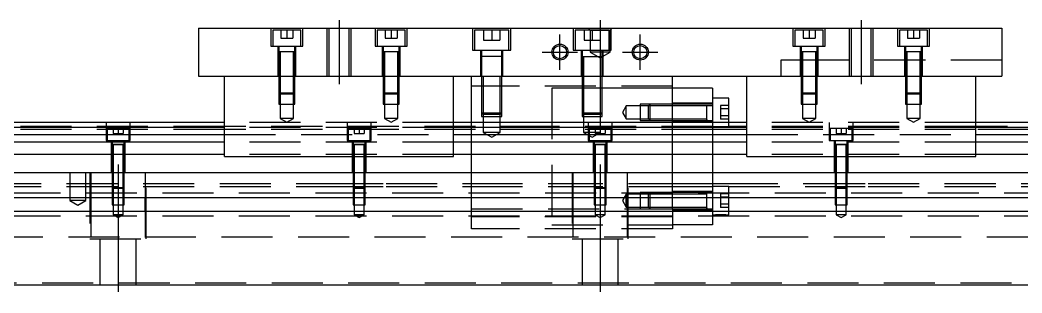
# Model space of a CAD drawing. Extents: x -14 to 1011, y -282 to 102.
# Drawn here: x 235.6 to 485, y -239 to -171 of the extents above; entities that cross this region are included whole.
import ezdxf

# ---------------------------------------------------------------- set-up
doc = ezdxf.new("R2010")
doc.units = 0
doc.linetypes.add('CENTER', pattern=[50.8, 31.75, -6.35, 6.35, -6.35])
doc.linetypes.add('DASHED', pattern=[19.05, 12.7, -6.35])
doc.layers.get('0').update_dxf_attribs({"linetype": 'CONTINUOUS'})
doc.layers.add('CENTER', color=1, linetype='CENTER')

msp = doc.modelspace()

# ---------------------------------------------------------------- linework, layer by layer
at = {"color": 7, "linetype": 'CONTINUOUS'}
for p, q in [((280, -172.99), (280, -184.99)), ((280, -172.99), (480, -172.99)), ((480, -172.99), (480, -184.99)), ((280, -184.99), (480, -184.99)), ((286.5, -204.99), (286.5, -184.99)), ((343.5, -204.99), (343.5, -184.99)), ((348, -196.49), (348, -184.99)), ((398, -196.49), (398, -184.99)), ((416.5, -204.99), (416.5, -184.99)), ((473.5, -204.99), (473.5, -184.99)), ((408, -187.99), (398, -187.99)), ((408, -187.99), (408, -196.49)), ((412, -190.49), (408, -190.49)), ((412, -196.49), (412, -190.49)), ((286.5, -196.49), (0, -196.49)), ((416.5, -196.49), (343.5, -196.49)), ((406.6, -195.990006), (406.6, -195.64)), ((760, -196.49), (473.5, -196.49)), ((286.5, -197.742272), (0, -197.742272)), ((0, -199.51668), (286.5, -199.51668)), ((416.5, -197.742272), (343.5, -197.742272)), ((343.5, -199.51668), (416.5, -199.51668)), ((760, -197.742272), (473.5, -197.742272)), ((473.5, -199.51668), (760, -199.51668)), ((286.5, -201.413076), (0, -201.413076)), ((261.500006, -201.99), (258.499994, -201.99)), ((259.998804, -201.99), (258.499994, -201.99)), ((261.500006, -201.99), (259.998804, -201.99)), ((321.500006, -201.99), (318.499994, -201.99)), ((319.998804, -201.99), (318.499994, -201.99)), ((321.500006, -201.99), (319.998804, -201.99)), ((416.5, -201.413076), (343.5, -201.413076)), ((381.500006, -201.99), (378.499994, -201.99)), ((379.998804, -201.99), (378.499994, -201.99)), ((381.500006, -201.99), (379.998804, -201.99)), ((441.500006, -201.99), (438.499994, -201.99)), ((439.998804, -201.99), (438.499994, -201.99)), ((441.500006, -201.99), (439.998804, -201.99)), ((760, -201.413076), (473.5, -201.413076)), ((286.5, -204.467372), (0, -204.467372)), ((416.5, -204.467372), (343.5, -204.467372)), ((760, -204.467372), (473.5, -204.467372)), ((286.5, -204.99), (343.5, -204.99)), ((416.5, -204.99), (473.5, -204.99)), ((0, -208.99), (760, -208.99)), ((411.25, -211.74), (411.5, -211.74)), ((406.6, -215.29), (406.6, -213.989994)), ((406.6, -215.99), (406.6, -213.989994)), ((760, -215.29), (0, -215.29)), ((406.6, -215.849954), (406.6, -215.29)), ((406.6, -216.130046), (406.6, -215.849954)), ((760, -218.69), (0, -218.69)), ((406.6, -217.990006), (406.6, -217.98932)), ((0, -236.99), (760, -236.99))]:
    msp.add_line(p, q, dxfattribs=at)
at = {"color": 3, "linetype": 'DASHED'}
for p, q in [((298, -172.99), (298, -177.49)), ((305.5, -173.49), (298.5, -173.49)), ((298.5, -173.49), (298.5, -177.49)), ((300.5, -173.49), (300.5, -175.49)), ((302, -173.49), (302, -175.49)), ((303.5, -173.49), (303.5, -175.49)), ((305.5, -177.49), (305.5, -173.49)), ((306, -177.49), (306, -172.99)), ((312.000006, -172.99), (312.000006, -184.99)), ((312.5, -172.99), (312.5, -184.99)), ((317.5, -184.99), (317.5, -172.99)), ((317.999994, -184.99), (317.999994, -172.99)), ((324, -172.99), (324, -177.49)), ((331.5, -173.49), (324.5, -173.49)), ((324.5, -173.49), (324.5, -177.49)), ((326.5, -173.49), (326.5, -175.49)), ((328, -173.49), (328, -175.49)), ((329.5, -173.49), (329.5, -175.49)), ((331.5, -177.49), (331.5, -173.49)), ((332, -177.49), (332, -172.99)), ((348.25, -172.99), (348.25, -178.49)), ((349.5, -173.49), (348.75, -173.49)), ((348.75, -173.49), (348.75, -178.49)), ((356.5, -173.49), (349.5, -173.49)), ((351, -173.49), (351, -175.99)), ((353, -173.49), (353, -175.49)), ((355, -173.49), (355, -175.99)), ((357.25, -173.49), (356.5, -173.49)), ((357.25, -178.49), (357.25, -173.49)), ((357.75, -178.49), (357.75, -172.99)), ((373.25, -172.99), (373.25, -178.49)), ((382.25, -173.49), (373.75, -173.49)), ((373.75, -173.49), (373.75, -178.49)), ((376, -173.49), (376, -175.99)), ((377, -172.99), (377.5, -173.49)), ((377.5, -173.49), (377.5, -178.99)), ((377.5, -173.49), (382.5, -173.49)), ((378, -173.49), (378, -175.99)), ((380, -173.49), (380, -175.99)), ((382.25, -178.49), (382.25, -173.49)), ((382.5, -173.49), (383, -172.99)), ((382.5, -178.99), (382.5, -173.49)), ((382.75, -178.49), (382.75, -172.99)), ((428, -172.99), (428, -177.49)), ((435.5, -173.49), (428.5, -173.49)), ((428.5, -173.49), (428.5, -177.49)), ((430.5, -173.49), (430.5, -175.49)), ((432, -173.49), (432, -175.49)), ((433.5, -173.49), (433.5, -175.49)), ((435.5, -177.49), (435.5, -173.49)), ((436, -177.49), (436, -172.99)), ((442.000006, -172.99), (442.000006, -184.99)), ((442.5, -172.99), (442.5, -184.99)), ((447.5, -184.99), (447.5, -172.99)), ((447.999994, -184.99), (447.999994, -172.99)), ((454, -172.99), (454, -177.49)), ((461.5, -173.49), (454.5, -173.49)), ((454.5, -173.49), (454.5, -177.49)), ((456.5, -173.49), (456.5, -175.49)), ((458, -173.49), (458, -175.49)), ((459.5, -173.49), (459.5, -175.49)), ((461.5, -177.49), (461.5, -173.49)), ((462, -177.49), (462, -172.99)), ((300.5, -175.49), (302, -175.49)), ((302, -175.49), (303.5, -175.49)), ((326.5, -175.49), (328, -175.49)), ((328, -175.49), (329.5, -175.49)), ((351, -175.99), (353, -175.99)), ((353, -175.49), (353, -175.99)), ((353, -175.99), (355, -175.99)), ((376, -175.99), (378, -175.99)), ((378, -175.99), (380, -175.99)), ((430.5, -175.49), (432, -175.49)), ((432, -175.49), (433.5, -175.49)), ((456.5, -175.49), (458, -175.49)), ((458, -175.49), (459.5, -175.49)), ((298, -177.49), (306, -177.49)), ((299.75, -177.49), (299.75, -184.99)), ((304.000006, -178.89), (299.999994, -178.89)), ((300, -177.49), (300, -178.89)), ((300, -178.885), (300, -178.89)), ((300.216708, -178.89), (300, -178.89)), ((300, -178.89), (300, -184.99)), ((300, -178.89), (300, -178.895)), ((300.35, -178.89), (300.35, -184.99)), ((303.65, -184.99), (303.65, -178.89)), ((304, -178.89), (303.783332, -178.89)), ((304, -178.89), (304, -177.49)), ((304, -178.89), (304, -178.885)), ((304, -184.99), (304, -178.89)), ((304, -178.895), (304, -178.89)), ((304.25, -184.99), (304.25, -177.49)), ((324, -177.49), (332, -177.49)), ((325.75, -177.49), (325.75, -184.99)), ((330.000006, -178.89), (325.999994, -178.89)), ((326, -177.49), (326, -178.89)), ((326, -178.885), (326, -178.89)), ((326.216708, -178.89), (326, -178.89)), ((326, -178.89), (326, -184.99)), ((326, -178.89), (326, -178.895)), ((326.35, -178.89), (326.35, -184.99)), ((329.65, -184.99), (329.65, -178.89)), ((330, -178.89), (329.783332, -178.89)), ((330, -178.89), (330, -177.49)), ((330, -178.89), (330, -178.885)), ((330, -184.99), (330, -178.89)), ((330, -178.895), (330, -178.89)), ((330.25, -184.99), (330.25, -177.49)), ((348.25, -178.49), (357.75, -178.49)), ((350.25, -178.49), (350.25, -184.99)), ((350.5, -178.49), (350.5, -180.09)), ((355.5, -180.09), (355.5, -178.49)), ((355.75, -184.99), (355.75, -178.49)), ((373.25, -178.49), (382.75, -178.49)), ((375.25, -178.49), (375.25, -184.99)), ((375.5, -178.49), (375.5, -180.09)), ((382.5, -178.99), (377.5, -178.99)), ((377.5, -178.99), (380, -180.433376)), ((380, -180.433376), (382.5, -178.99)), ((380.5, -180.09), (380.5, -178.49)), ((380.75, -184.99), (380.75, -178.49)), ((428, -177.49), (436, -177.49)), ((429.75, -177.49), (429.75, -184.99)), ((434.000006, -178.89), (429.999994, -178.89)), ((430, -177.49), (430, -178.89)), ((430, -178.885), (430, -178.89)), ((430, -178.89), (430.216462, -178.89)), ((430.216708, -178.89), (430, -178.89)), ((430, -178.89), (430, -184.99)), ((430, -178.89), (430, -178.895)), ((430.35, -178.89), (430.35, -184.99)), ((433.65, -184.99), (433.65, -178.89)), ((434, -178.89), (433.783332, -178.89)), ((433.783538, -178.89), (434, -178.89)), ((434, -178.89), (434, -177.49)), ((434, -178.89), (434, -178.885)), ((434, -184.99), (434, -178.89)), ((434, -178.895), (434, -178.89)), ((434.25, -184.99), (434.25, -177.49)), ((454, -177.49), (462, -177.49)), ((455.75, -177.49), (455.75, -184.99)), ((460.000006, -178.89), (455.999994, -178.89)), ((456, -177.49), (456, -178.89)), ((456, -178.885), (456, -178.89)), ((456, -178.89), (456.216462, -178.89)), ((456.216708, -178.89), (456, -178.89)), ((456, -178.89), (456, -184.99)), ((456, -178.89), (456, -178.895)), ((456.35, -178.89), (456.35, -184.99)), ((459.65, -184.99), (459.65, -178.89)), ((460, -178.89), (459.783332, -178.89)), ((459.783538, -178.89), (460, -178.89)), ((460, -178.89), (460, -177.49)), ((460, -178.89), (460, -178.885)), ((460, -184.99), (460, -178.89)), ((460, -178.895), (460, -178.89)), ((460.25, -184.99), (460.25, -177.49)), ((350.5, -180.085), (350.5, -180.09)), ((355.5, -180.09), (350.5, -180.09)), ((355.5, -180.09), (350.5, -180.09)), ((350.5, -180.09), (350.5, -184.99)), ((350.5, -180.09), (350.5, -180.095)), ((355.5, -180.09), (355.5, -180.085)), ((355.5, -184.99), (355.5, -180.09)), ((355.5, -180.095), (355.5, -180.09)), ((375.5, -180.085), (375.5, -180.09)), ((375.5, -180.09), (380.5, -180.09)), ((375.5, -180.09), (375.5, -184.99)), ((375.5, -180.09), (375.5, -180.095)), ((375.9, -180.09), (375.9, -184.99)), ((380.1, -184.99), (380.1, -180.09)), ((380.5, -180.09), (380.5, -180.085)), ((380.5, -184.99), (380.5, -180.09)), ((380.5, -180.095), (380.5, -180.09)), ((425, -180.99), (425, -184.99)), ((435, -180.99), (425, -180.99)), ((480, -180.99), (435, -180.99)), ((300, -184.99), (300, -189.14)), ((300.000006, -184.99), (300.000006, -189.140006)), ((300.35, -184.99), (300.35, -189.49)), ((303.65, -189.49), (303.65, -184.99)), ((303.999994, -189.140006), (303.999994, -184.99)), ((304, -189.14), (304, -184.99)), ((326, -184.99), (326, -189.14)), ((326.000006, -184.99), (326.000006, -189.140006)), ((326.35, -184.99), (326.35, -189.49)), ((329.65, -189.49), (329.65, -184.99)), ((329.999994, -189.140006), (329.999994, -184.99)), ((330, -189.14), (330, -184.99)), ((350.5, -184.99), (350.5, -194.09)), ((350.500006, -184.99), (350.500002, -194.09)), ((350.9, -184.99), (350.9, -194.49)), ((355.1, -194.49), (355.1, -184.99)), ((355.499998, -194.09), (355.499994, -184.99)), ((355.5, -194.09), (355.5, -184.99)), ((375.5, -184.99), (375.5, -194.09)), ((375.500006, -184.99), (375.500002, -194.09)), ((375.9, -184.99), (375.9, -194.49)), ((380.1, -194.49), (380.1, -184.99)), ((380.499998, -194.09), (380.499994, -184.99)), ((380.5, -194.09), (380.5, -184.99)), ((430, -184.99), (430, -189.14)), ((430.000006, -184.99), (430.000002, -189.14)), ((430.35, -184.99), (430.35, -189.49)), ((433.65, -189.49), (433.65, -184.99)), ((433.999998, -189.14), (433.999994, -184.99)), ((434, -189.14), (434, -184.99)), ((456, -184.99), (456, -189.14)), ((456.000006, -184.99), (456.000002, -189.14)), ((456.35, -184.99), (456.35, -189.49)), ((459.65, -189.49), (459.65, -184.99)), ((459.999998, -189.14), (459.999994, -184.99)), ((460, -189.14), (460, -184.99)), ((300, -189.14), (304, -189.14)), ((300, -189.14), (300.35, -189.49)), ((300.000006, -189.140006), (300.000006, -191.99)), ((303.65, -189.49), (300.35, -189.49)), ((300.35, -189.49), (300.35, -191.99)), ((303.65, -189.49), (304, -189.14)), ((303.65, -191.99), (303.65, -189.49)), ((303.999994, -191.99), (303.999994, -189.140006)), ((326, -189.14), (330, -189.14)), ((326, -189.14), (326.35, -189.49)), ((326.000006, -189.140006), (326.000006, -191.99)), ((329.65, -189.49), (326.35, -189.49)), ((326.35, -189.49), (326.35, -191.99)), ((329.65, -189.49), (330, -189.14)), ((329.65, -191.99), (329.65, -189.49)), ((329.999994, -191.99), (329.999994, -189.140006)), ((398, -187.49), (348, -187.49)), ((368, -187.99), (368, -221.99)), ((375.5, -187.99), (368, -187.99)), ((375.9, -187.99), (375.5, -187.99)), ((380.1, -187.99), (375.9, -187.99)), ((380.5, -187.99), (380.1, -187.99)), ((391.5, -187.99), (380.5, -187.99)), ((398, -187.99), (391.5, -187.99)), ((430, -189.14), (434, -189.14)), ((430, -189.14), (430.35, -189.49)), ((430.000002, -189.14), (430.000006, -191.99)), ((433.65, -189.49), (430.35, -189.49)), ((430.35, -189.49), (430.35, -191.99)), ((433.65, -189.49), (434, -189.14)), ((433.65, -191.99), (433.65, -189.49)), ((433.999994, -191.99), (433.999998, -189.14)), ((456, -189.14), (460, -189.14)), ((456, -189.14), (456.35, -189.49)), ((456.000002, -189.14), (456.000006, -191.99)), ((459.65, -189.49), (456.35, -189.49)), ((456.35, -189.49), (456.35, -191.99)), ((459.65, -189.49), (460, -189.14)), ((459.65, -191.99), (459.65, -189.49)), ((459.999994, -191.99), (459.999998, -189.14)), ((300.000006, -191.99), (303.999994, -191.99)), ((300.35, -191.99), (300.35, -195.49)), ((303.65, -195.49), (303.65, -191.99)), ((326.000006, -191.99), (329.999994, -191.99)), ((326.35, -191.99), (326.35, -195.49)), ((329.65, -195.49), (329.65, -191.99)), ((392.35, -191.990002), (390, -191.990006)), ((390, -191.990006), (390, -195.989994)), ((392.35, -191.99), (392, -192.34)), ((392.35, -191.99), (392.35, -195.99)), ((398, -191.990002), (392.35, -191.99)), ((398, -191.990006), (392.35, -191.990002)), ((408, -191.74), (398, -191.74)), ((408, -191.989999), (398, -191.990002)), ((430.000006, -191.99), (433.999994, -191.99)), ((430.35, -191.99), (430.35, -195.49)), ((433.65, -195.49), (433.65, -191.99)), ((456.000006, -191.99), (459.999994, -191.99)), ((456.35, -191.99), (456.35, -195.49)), ((459.65, -195.49), (459.65, -191.99)), ((350.5, -194.09), (355.5, -194.09)), ((350.5, -194.09), (350.9, -194.49)), ((350.500002, -194.09), (350.500006, -194.99)), ((355.1, -194.49), (350.9, -194.49)), ((350.9, -194.49), (350.9, -194.99)), ((355.1, -194.49), (355.5, -194.09)), ((355.1, -194.99), (355.1, -194.49)), ((355.499994, -194.99), (355.499998, -194.09)), ((375.5, -194.09), (380.5, -194.09)), ((375.5, -194.09), (375.9, -194.49)), ((375.500002, -194.09), (375.500006, -194.99)), ((380.1, -194.49), (375.9, -194.49)), ((375.9, -194.49), (375.9, -194.99)), ((380.1, -194.49), (380.5, -194.09)), ((380.1, -194.99), (380.1, -194.49)), ((380.499994, -194.99), (380.499998, -194.09)), ((386.5, -192.34), (385.547372, -193.99)), ((385.547372, -193.99), (386.5, -195.64)), ((386.5, -195.64), (386.5, -192.34)), ((390, -192.34), (386.5, -192.34)), ((392, -192.34), (390, -192.34)), ((392, -195.64), (392, -192.34)), ((398, -192.34), (392, -192.34)), ((408, -192.34), (398, -192.34)), ((406.6, -195.64), (406.6, -192.34)), ((406.6, -195.773332), (406.6, -193.849948)), ((410, -192.25795), (410, -193.123974)), ((412, -192.25795), (410, -192.25795)), ((410, -193.123974), (410, -194.856026)), ((412, -193.123974), (410, -193.123974)), ((257, -196.49), (257, -200.99)), ((263, -200.99), (263, -196.49)), ((343.5, -196.49), (286.5, -196.49)), ((303.65, -195.49), (300.35, -195.49)), ((300.35, -195.49), (302, -196.442628)), ((302, -196.442628), (303.65, -195.49)), ((317, -196.49), (317, -200.99)), ((323, -200.99), (323, -196.49)), ((329.65, -195.49), (326.35, -195.49)), ((326.35, -195.49), (328, -196.442628)), ((328, -196.442628), (329.65, -195.49)), ((348, -208.99), (348, -196.49)), ((350.500006, -194.99), (355.499994, -194.99)), ((350.9, -194.99), (350.9, -198.99)), ((355.1, -198.99), (355.1, -194.99)), ((375.500006, -194.99), (380.499994, -194.99)), ((375.9, -194.99), (375.9, -198.99)), ((377, -196.49), (377, -200.99)), ((380.1, -198.99), (380.1, -194.99)), ((383, -200.99), (383, -196.49)), ((386.5, -195.64), (390, -195.64)), ((390, -195.64), (392, -195.64)), ((390, -195.989994), (392.35, -195.989998)), ((392, -195.64), (392.35, -195.99)), ((392, -195.64), (398, -195.64)), ((392.35, -195.989998), (398, -195.989994)), ((392.35, -195.99), (398, -195.989998)), ((398, -195.64), (406.6, -195.64)), ((398, -195.989998), (406.605, -195.99)), ((398, -196.24), (408, -196.24)), ((398, -204.99), (398, -196.49)), ((406.595, -195.99), (408, -195.99)), ((406.6, -195.773292), (406.6, -195.99)), ((406.6, -195.99), (406.6, -195.773332)), ((408, -196.49), (408, -200.99)), ((410, -194.856026), (410, -195.72205)), ((412, -194.856026), (410, -194.856026)), ((412, -195.72205), (410, -195.72205)), ((412, -197.49), (412, -196.49)), ((473.5, -196.49), (416.5, -196.49)), ((433.65, -195.49), (430.35, -195.49)), ((430.35, -195.49), (432, -196.442628)), ((432, -196.442628), (433.65, -195.49)), ((437, -196.49), (437, -200.99)), ((443, -200.99), (443, -196.49)), ((459.65, -195.49), (456.35, -195.49)), ((456.35, -195.49), (458, -196.442628)), ((458, -196.442628), (459.65, -195.49)), ((286.5, -197.49), (40.5, -197.49)), ((286.5, -198.24), (40.5, -198.24)), ((262.75, -197.99), (257.25, -197.99)), ((257.25, -197.99), (257.25, -200.99)), ((258.75, -197.99), (258.75, -199.29)), ((258.75, -199.29), (260, -199.29)), ((260, -197.99), (260, -199.29)), ((260, -199.29), (261.25, -199.29)), ((261.25, -197.99), (261.25, -199.29)), ((262.75, -200.99), (262.75, -197.99)), ((368, -197.49), (286.5, -197.49)), ((343.5, -197.742272), (286.5, -197.742272)), ((368, -198.24), (286.5, -198.24)), ((286.5, -199.51668), (343.5, -199.51668)), ((322.75, -197.99), (317.25, -197.99)), ((317.25, -197.99), (317.25, -200.99)), ((318.75, -197.99), (318.75, -199.29)), ((318.75, -199.29), (320, -199.29)), ((320, -197.99), (320, -199.29)), ((320, -199.29), (321.25, -199.29)), ((321.25, -197.99), (321.25, -199.29)), ((322.75, -200.99), (322.75, -197.99)), ((355.1, -198.99), (350.9, -198.99)), ((350.9, -198.99), (353, -200.202436)), ((353, -200.202436), (355.1, -198.99)), ((408, -197.49), (368, -197.49)), ((408, -198.24), (368, -198.24)), ((380.1, -198.99), (375.9, -198.99)), ((375.9, -198.99), (378, -200.202436)), ((382.75, -197.99), (377.25, -197.99)), ((377.25, -197.99), (377.25, -200.99)), ((378, -200.202436), (380.1, -198.99)), ((378.75, -197.99), (378.75, -199.29)), ((378.75, -199.29), (380, -199.29)), ((380, -197.99), (380, -199.29)), ((380, -199.29), (381.25, -199.29)), ((381.25, -197.99), (381.25, -199.29)), ((382.75, -200.99), (382.75, -197.99)), ((408, -197.49), (412, -197.49)), ((473.5, -198.24), (408, -198.24)), ((473.5, -197.49), (412, -197.49)), ((473.5, -197.742272), (416.5, -197.742272)), ((416.5, -199.51668), (473.5, -199.51668)), ((442.75, -197.99), (437.25, -197.99)), ((437.25, -197.99), (437.25, -200.99)), ((438.75, -197.99), (438.75, -199.29)), ((438.75, -199.29), (440, -199.29)), ((440, -197.99), (440, -199.29)), ((440, -199.29), (441.25, -199.29)), ((441.25, -197.99), (441.25, -199.29)), ((442.75, -200.99), (442.75, -197.99)), ((710, -197.49), (473.5, -197.49)), ((677.25, -198.24), (473.5, -198.24)), ((257, -200.99), (263, -200.99)), ((258.25, -200.99), (258.25, -208.99)), ((261.500006, -201.99), (258.499994, -201.99)), ((258.5, -200.99), (258.5, -201.99)), ((258.5, -201.985), (258.5, -201.99)), ((258.5, -201.99), (258.62467, -201.99)), ((258.624678, -201.99), (258.5, -201.99)), ((258.5, -201.99), (258.5, -201.995)), ((258.5, -201.99), (258.5, -208.99)), ((258.62467, -201.99), (261.375392, -201.99)), ((259.998804, -201.99), (258.624678, -201.99)), ((258.75, -201.99), (258.75, -208.99)), ((261.37533, -201.99), (259.998804, -201.99)), ((261.25, -208.99), (261.25, -201.99)), ((261.5, -201.99), (261.37533, -201.99)), ((261.375392, -201.99), (261.5, -201.99)), ((261.5, -201.99), (261.5, -200.99)), ((261.5, -201.99), (261.5, -201.985)), ((261.5, -201.995), (261.5, -201.99)), ((261.5, -208.99), (261.5, -201.99)), ((261.75, -208.99), (261.75, -200.99)), ((343.5, -201.413076), (286.5, -201.413076)), ((317, -200.99), (323, -200.99)), ((318.25, -200.99), (318.25, -208.99)), ((321.500006, -201.99), (318.499994, -201.99)), ((318.5, -200.99), (318.5, -201.99)), ((318.5, -201.985), (318.5, -201.99)), ((318.5, -201.99), (318.62467, -201.99)), ((318.624678, -201.99), (318.5, -201.99)), ((318.5, -201.99), (318.5, -201.995)), ((318.5, -201.99), (318.5, -208.99)), ((318.62467, -201.99), (321.375392, -201.99)), ((319.998804, -201.99), (318.624678, -201.99)), ((318.75, -201.99), (318.75, -208.99)), ((321.37533, -201.99), (319.998804, -201.99)), ((321.25, -208.99), (321.25, -201.99)), ((321.5, -201.99), (321.37533, -201.99)), ((321.375392, -201.99), (321.5, -201.99)), ((321.5, -201.99), (321.5, -200.99)), ((321.5, -201.99), (321.5, -201.985)), ((321.5, -201.995), (321.5, -201.99)), ((321.5, -208.99), (321.5, -201.99)), ((321.75, -208.99), (321.75, -200.99)), ((377, -200.99), (383, -200.99)), ((378.25, -200.99), (378.25, -208.99)), ((381.500006, -201.99), (378.499994, -201.99)), ((378.5, -200.99), (378.5, -201.99)), ((378.5, -201.985), (378.5, -201.99)), ((378.5, -201.99), (378.62467, -201.99)), ((378.624678, -201.99), (378.5, -201.99)), ((378.5, -201.99), (378.5, -201.995)), ((378.5, -201.99), (378.5, -208.99)), ((378.62467, -201.99), (381.375392, -201.99)), ((379.998804, -201.99), (378.624678, -201.99)), ((378.75, -201.99), (378.75, -208.99)), ((381.37533, -201.99), (379.998804, -201.99)), ((381.25, -208.99), (381.25, -201.99)), ((381.5, -201.99), (381.37533, -201.99)), ((381.375392, -201.99), (381.5, -201.99)), ((381.5, -201.99), (381.5, -200.99)), ((381.5, -201.99), (381.5, -201.985)), ((381.5, -201.995), (381.5, -201.99)), ((381.5, -208.99), (381.5, -201.99)), ((381.75, -208.99), (381.75, -200.99)), ((408, -200.99), (408, -204.99)), ((473.5, -201.413076), (416.5, -201.413076)), ((437, -200.99), (443, -200.99)), ((438.25, -200.99), (438.25, -208.99)), ((441.500006, -201.99), (438.499994, -201.99)), ((438.5, -200.99), (438.5, -201.99)), ((438.5, -201.985), (438.5, -201.99)), ((438.5, -201.99), (438.62467, -201.99)), ((438.624678, -201.99), (438.5, -201.99)), ((438.5, -201.99), (438.5, -201.995)), ((438.5, -201.99), (438.5, -208.99)), ((438.62467, -201.99), (441.375392, -201.99)), ((439.998804, -201.99), (438.624678, -201.99)), ((438.75, -201.99), (438.75, -208.99)), ((441.37533, -201.99), (439.998804, -201.99)), ((441.25, -208.99), (441.25, -201.99)), ((441.5, -201.99), (441.37533, -201.99)), ((441.375392, -201.99), (441.5, -201.99)), ((441.5, -201.99), (441.5, -200.99)), ((441.5, -201.99), (441.5, -201.985)), ((441.5, -201.995), (441.5, -201.99)), ((441.5, -208.99), (441.5, -201.99)), ((441.75, -208.99), (441.75, -200.99)), ((343.5, -204.467372), (286.5, -204.467372)), ((473.5, -204.467372), (416.5, -204.467372)), ((398, -208.99), (398, -204.99)), ((408, -204.99), (408, -208.99)), ((248, -208.99), (248, -215.99)), ((252, -215.99), (252, -208.99)), ((253, -208.99), (253, -225.49)), ((253.291796, -215.29), (253.291796, -208.99)), ((258.5, -208.99), (258.5, -212.74)), ((258.500006, -208.99), (258.500002, -212.74)), ((258.75, -208.99), (258.75, -212.99)), ((261.25, -212.99), (261.25, -208.99)), ((261.499998, -212.74), (261.499994, -208.99)), ((261.5, -212.74), (261.5, -208.99)), ((266.708204, -208.99), (266.708204, -215.29)), ((267, -225.49), (267, -208.99)), ((318.5, -208.99), (318.5, -212.74)), ((318.500006, -208.99), (318.500002, -212.74)), ((318.75, -208.99), (318.75, -212.99)), ((321.25, -212.99), (321.25, -208.99)), ((321.499998, -212.74), (321.499994, -208.99)), ((321.5, -212.74), (321.5, -208.99)), ((348, -215.29), (348, -208.99)), ((373, -208.99), (373, -225.49)), ((373.291796, -215.29), (373.291796, -208.99)), ((378.5, -208.99), (378.5, -212.74)), ((378.500006, -208.99), (378.500002, -212.74)), ((378.75, -208.99), (378.75, -212.99)), ((381.25, -212.99), (381.25, -208.99)), ((381.499998, -212.74), (381.499994, -208.99)), ((381.5, -212.74), (381.5, -208.99)), ((386.708204, -208.99), (386.708204, -215.29)), ((387, -225.49), (387, -208.99)), ((398, -215.29), (398, -208.99)), ((408, -208.99), (408, -215.29)), ((438.5, -208.99), (438.5, -212.74)), ((438.500006, -208.99), (438.500002, -212.74)), ((438.75, -208.99), (438.75, -212.99)), ((441.25, -212.99), (441.25, -208.99)), ((441.499998, -212.74), (441.499994, -208.99)), ((441.5, -212.74), (441.5, -208.99)), ((56.708204, -211.74), (313.291796, -211.74)), ((313.291796, -211.74), (326.708204, -211.74)), ((326.708204, -211.74), (348, -211.74)), ((348, -211.74), (368, -211.74)), ((368, -211.74), (398, -211.74)), ((398, -211.74), (408, -211.74)), ((408, -211.74), (408.5, -211.74)), ((408.5, -211.74), (408.75, -211.74)), ((408.75, -211.74), (411.25, -211.74)), ((411.5, -211.74), (433.291796, -211.74)), ((433.291796, -211.74), (446.708204, -211.74)), ((446.708204, -211.74), (678.5, -211.74)), ((760, -214.14), (0, -214.14)), ((56.708204, -212.49), (313.291796, -212.49)), ((258.5, -212.74), (261.5, -212.74)), ((258.5, -212.74), (258.75, -212.99)), ((258.500002, -212.74), (258.500006, -215.29)), ((261.25, -212.99), (258.75, -212.99)), ((258.75, -212.99), (258.75, -216.99)), ((261.25, -212.99), (261.5, -212.74)), ((261.25, -216.99), (261.25, -212.99)), ((261.499994, -215.29), (261.499998, -212.74)), ((313.291796, -212.49), (326.708204, -212.49)), ((318.5, -212.74), (321.5, -212.74)), ((318.5, -212.74), (318.75, -212.99)), ((318.500002, -212.74), (318.500006, -215.29)), ((321.25, -212.99), (318.75, -212.99)), ((318.75, -212.99), (318.75, -216.99)), ((321.25, -212.99), (321.5, -212.74)), ((321.25, -216.99), (321.25, -212.99)), ((321.499994, -215.29), (321.499998, -212.74)), ((326.708204, -212.49), (348, -212.49)), ((348, -212.49), (368, -212.49)), ((368, -212.489994), (398, -212.489994)), ((368, -212.49), (398, -212.49)), ((378.5, -212.74), (381.5, -212.74)), ((378.5, -212.74), (378.75, -212.99)), ((378.500002, -212.74), (378.500006, -215.29)), ((381.25, -212.99), (378.75, -212.99)), ((378.75, -212.99), (378.75, -216.99)), ((381.25, -212.99), (381.5, -212.74)), ((381.25, -216.99), (381.25, -212.99)), ((381.499994, -215.29), (381.499998, -212.74)), ((386.5, -214.34), (385.547372, -215.99)), ((386.5, -217.64), (386.5, -214.34)), ((390, -214.34), (386.5, -214.34)), ((392.35, -213.990002), (390, -213.990006)), ((390, -213.990006), (390, -217.989994)), ((392, -214.34), (390, -214.34)), ((392.35, -213.99), (392, -214.34)), ((392, -217.64), (392, -214.34)), ((398, -214.34), (392, -214.34)), ((392.35, -213.99), (392.35, -217.99)), ((398, -213.99), (392.35, -213.99)), ((398, -213.990006), (392.35, -213.990002)), ((398, -212.489994), (408, -212.489994)), ((398, -212.49), (408, -212.49)), ((408, -213.74), (398, -213.74)), ((406.6, -213.99), (398, -213.99)), ((406.6, -214.34), (398, -214.34)), ((406.6, -213.99), (406.595, -213.99)), ((406.6, -217.990006), (406.6, -213.989994)), ((406.6, -213.99), (406.6, -214.206668)), ((406.6, -214.206708), (406.6, -213.99)), ((406.605, -213.99), (406.6, -213.99)), ((408, -213.99), (406.6, -213.99)), ((406.6, -215.289824), (406.6, -214.206708)), ((408.5, -212.49), (408, -212.49)), ((408.75, -212.49), (408.5, -212.49)), ((411.25, -212.49), (408.75, -212.49)), ((410, -214.25795), (410, -215.123974)), ((412, -214.25795), (410, -214.25795)), ((411.5, -212.49), (411.25, -212.49)), ((412, -212.49), (411.5, -212.49)), ((412, -215.29), (412, -212.49)), ((412, -212.49), (433.291796, -212.49)), ((433.291796, -212.49), (446.708204, -212.49)), ((438.5, -212.74), (441.5, -212.74)), ((438.5, -212.74), (438.75, -212.99)), ((438.500002, -212.74), (438.500006, -215.29)), ((441.25, -212.99), (438.75, -212.99)), ((438.75, -212.99), (438.75, -216.99)), ((441.25, -212.99), (441.5, -212.74)), ((441.25, -216.99), (441.25, -212.99)), ((441.499994, -215.29), (441.499998, -212.74)), ((446.708204, -212.49), (678.5, -212.49)), ((252, -215.99), (248, -215.99)), ((248, -215.99), (250, -217.1447)), ((250, -217.1447), (252, -215.99)), ((253.291796, -218.69), (253.291796, -215.29)), ((258.500006, -215.29), (258.500006, -216.99)), ((261.499994, -216.99), (261.499994, -215.29)), ((266.708204, -218.69), (266.708204, -215.29)), ((318.500006, -215.29), (318.500006, -216.99)), ((321.499994, -216.99), (321.499994, -215.29)), ((348, -217.99), (348, -215.29)), ((373.291796, -218.69), (373.291796, -215.29)), ((378.500006, -215.29), (378.500006, -216.99)), ((381.499994, -216.99), (381.499994, -215.29)), ((385.547372, -215.99), (386.5, -217.64)), ((386.708204, -215.29), (386.708204, -218.69)), ((398, -217.99), (398, -215.29)), ((406.6, -215.78999), (406.6, -215.289824)), ((406.6, -216.19001), (406.6, -215.78999)), ((406.6, -217.98932), (406.6, -216.130046)), ((406.6, -217.773332), (406.6, -216.19001)), ((408, -215.29), (408, -218.69)), ((410, -215.123974), (410, -216.856026)), ((412, -215.123974), (410, -215.123974)), ((412, -216.856026), (410, -216.856026)), ((410, -216.856026), (410, -217.72205)), ((412, -218.69), (412, -215.29)), ((438.500006, -215.29), (438.500006, -216.99)), ((441.499994, -216.99), (441.499994, -215.29)), ((253.291796, -224.99), (253.291796, -218.69)), ((258.500006, -216.99), (261.499994, -216.99)), ((258.75, -216.99), (258.75, -219.49)), ((261.25, -219.49), (261.25, -216.99)), ((266.708204, -218.69), (266.708204, -224.99)), ((318.500006, -216.99), (321.499994, -216.99)), ((318.75, -216.99), (318.75, -219.49)), ((321.25, -219.49), (321.25, -216.99)), ((348, -217.99), (398, -217.99)), ((348, -218.69), (348, -217.99)), ((348, -222.99), (348, -218.69)), ((373.291796, -224.99), (373.291796, -218.69)), ((378.500006, -216.99), (381.499994, -216.99)), ((378.75, -216.99), (378.75, -219.49)), ((381.25, -219.49), (381.25, -216.99)), ((386.5, -217.64), (390, -217.64)), ((386.708204, -218.69), (386.708204, -224.99)), ((390, -217.64), (392, -217.64)), ((392, -217.64), (398, -217.64)), ((392, -217.64), (392.35, -217.99)), ((398, -217.64), (406.6, -217.64)), ((398, -217.99), (398, -218.69)), ((398, -217.99), (406.6, -217.99)), ((398, -218.24), (408, -218.24)), ((398, -218.69), (398, -222.99)), ((406.595, -217.99), (406.6, -217.99)), ((406.6, -217.773292), (406.6, -217.99)), ((406.6, -217.99), (406.6, -217.773332)), ((406.6, -217.99), (406.605, -217.99)), ((406.6, -217.99), (408, -217.99)), ((408, -218.69), (408, -221.99)), ((412, -217.72205), (410, -217.72205)), ((412, -219.49), (412, -218.69)), ((438.500006, -216.99), (441.499994, -216.99)), ((438.75, -216.99), (438.75, -219.49)), ((441.25, -219.49), (441.25, -216.99)), ((760, -219.84), (0, -219.84)), ((261.25, -219.49), (258.75, -219.49)), ((258.75, -219.49), (260, -220.211688)), ((260, -220.211688), (261.25, -219.49)), ((321.25, -219.49), (318.75, -219.49)), ((318.75, -219.49), (320, -220.211688)), ((320, -220.211688), (321.25, -219.49)), ((398, -219.998332), (348, -219.998332)), ((381.25, -219.49), (378.75, -219.49)), ((378.75, -219.49), (380, -220.211688)), ((380, -220.211688), (381.25, -219.49)), ((408, -219.49), (408.75, -219.49)), ((411.25, -219.49), (408.75, -219.49)), ((411.25, -219.49), (412, -219.49)), ((441.25, -219.49), (438.75, -219.49)), ((438.75, -219.49), (440, -220.211688)), ((440, -220.211688), (441.25, -219.49)), ((398, -222.99), (348, -222.99)), ((368, -221.99), (398, -221.99)), ((408, -221.99), (398, -221.99)), ((0, -224.99), (703.291796, -224.99)), ((253, -225.49), (267, -225.49)), ((255.5, -225.49), (255.5, -236.99)), ((264.5, -236.99), (264.5, -225.49)), ((373, -225.49), (387, -225.49)), ((375.5, -225.49), (375.5, -236.99)), ((384.5, -236.99), (384.5, -225.49)), ((12.499994, -236.49), (760, -236.49))]:
    msp.add_line(p, q, dxfattribs=at)
at = {"color": 3, "linetype": 'CONTINUOUS'}
for centre in [(370, -178.99), (390, -178.99)]:
    msp.add_circle(centre, 2, dxfattribs=at)
at = {"color": 7, "linetype": 'CONTINUOUS'}
for centre in [(370, -178.99), (390, -178.99)]:
    msp.add_circle(centre, 1.65, dxfattribs=at)
at = {"layer": 'CENTER', "color": 1, "linetype": 'CENTER'}
for p, q in [((315, -170.99), (315, -186.99)), ((380, -170.99), (380, -182.433376)), ((445, -170.99), (445, -186.99)), ((370, -183.39), (370, -174.59)), ((390, -183.39), (390, -174.59)), ((365.6, -178.99), (374.4, -178.99)), ((385.6, -178.99), (394.4, -178.99)), ((260, -206.99), (260, -238.99)), ((380, -206.99), (380, -238.99))]:
    msp.add_line(p, q, dxfattribs=at)

doc.saveas('drawing.dxf')
